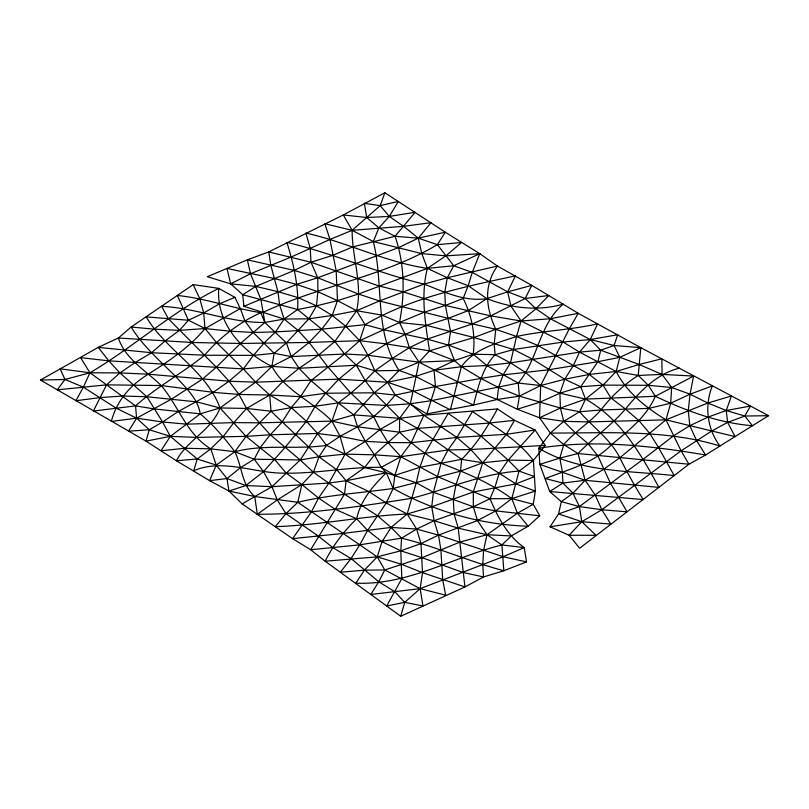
<?xml version="1.0" encoding="UTF-8"?>
<svg xmlns="http://www.w3.org/2000/svg" width="809" height="809" viewBox="0 0 809 809"><rect width="100%" height="100%" fill="white"/><g stroke="black" fill="none" stroke-linecap="round" stroke-linejoin="round"><path stroke-width="1.21" d="M545.175 445.415L470.798 449.511L448.004 449.986L400.859 456.691L374.425 454.83L345.119 454.112L318.979 456.802L300.23 459.977L254.238 459.199L234.792 451.715L210.775 448.853L184.978 448.247L160.951 450.785L170.325 436.354L200.258 413.854L220.008 407.958L255.604 382.182L271.905 366.406L274.12 353.311L253.207 332.448L244.874 320.89L240.334 308.532L234.883 297.328L218.764 288.388L193.189 284.616L131.119 327.038C142.839 346.009 159.808 360.774 175.523 376.316C185.433 387.551 197.831 398.291 200.258 413.854C213.364 424.927 224.578 437.972 234.792 451.715C242.204 466.51 241.598 485.036 254.754 496.514L257.302 514.281C309.25 514.281 360.824 506.383 411.963 498.233C447.61 489.121 481.942 473.599 519.034 471.081L533.374 460.523L545.175 445.415L535.133 430.004L514.514 420.316L497.454 408.929L423.865 415.219L399.616 418.314L353.735 414.875L325.663 393.225L310.98 380.624L299.047 368.277L291.22 356.587L286.416 342.915L264.846 322.467L260.923 299.512L250.507 273.755L247.362 259.841L294.284 270.408L317.755 277.76L358.448 294.011L379.431 300.968L448.267 318.372L495.755 329.293L516.536 336.483L538.167 345.625L589.215 374.425L603.018 385.104L610.926 397.967L625.438 409.041L639.029 420.72L649.839 433.553L658.577 447.589L674.221 475.611C628.441 470.413 579.831 472.78 538.814 448.257C594.069 439.247 650.8 445.729 705.62 454.992L696.539 440.46L689.804 425.706L688.277 410.557L690.026 394.185L693.626 376.064L655.32 396.279L635.237 397.138L585.514 399.09L559.939 393.204L540.675 385.519L518.245 383.062L431.278 400.667L410.355 403.782L386.196 405.43L338.273 402.862L315.126 406.26L291.24 407.625L271.005 411.215L246.057 436.354L234.792 451.715L216.256 465.094L209.592 480.647L226.975 478.564L245.845 485.531L271.976 486.674L328.939 483.044L346.141 480.718L364.667 467.491L374.425 454.83L399.504 432.198L399.616 418.314L410.355 403.782L419.052 362.179L429.498 350.843L473.932 337.525L495.755 329.293L521.057 320.991L550.363 318.726L578.253 313.316L640.789 347.668L768.55 415.674L705.62 454.992L688.944 464.235L579.649 548.239L569.111 535.245L550.049 526.811L558.564 513.927L561.335 501.651L572.984 493.217L585.089 480.263L603.565 469.382L619.836 457.752L665.949 419.841L707.845 403.013L731.457 395.975L726.249 410.507L727.615 422.359L735.088 436.638L665.949 419.841L588.922 421.914L563.752 421.327L539.542 417.778L517.275 409.233L497.181 399.494L477.098 391.708L419.052 362.179L367.943 355.262L344.594 353.998L291.22 356.587L274.12 353.311L253.439 355.373L204.535 355.222L151.566 352.724L98.223 347.364L40.45 380.058L146.014 441.138L176.382 460.746L209.592 480.647L228.937 491.043L242.134 503.896L292.585 538.652L310.666 549.746L325.178 561.224L400.728 616.256L464.953 586.929L483.509 576.948L503.835 570.739L526.528 561.891L524.242 547.612C507.374 535.649 497.879 517.264 490.001 498.738L437.79 476.693L400.859 456.691L387.966 442.543L380.058 429.427L373.677 416.655L362.968 404.46L350.873 393.123L328.049 367.165L309.099 342.45L298.066 330.416L284.09 319.059L243.873 306.328L242.73 294.709L230.686 283.838L207.337 276.718L247.362 259.841L268.74 251.923L343.279 214.951L384.882 192.744L445.284 232.213L479.767 253.682L497.404 266.05L531.796 285.365L578.253 313.316L569.162 329.02L540.675 385.519L539.542 417.778L550.373 433.068L563.762 444.586L578.051 453.525L688.944 464.235L681.087 450.815L665.949 419.841C646.067 407.625 627.015 392.648 616.155 371.503L579.547 352.127L563.155 342.035L521.057 320.991L490.77 315.884L445.354 305.448L403.367 291.887L379.097 286.042L310.99 262.247L268.74 251.923L270.772 265.16L277.922 291.665L279.651 305.033L284.09 319.059L275.525 331.902L263.946 343.137L253.439 355.373L243.317 368.914L229.058 381.221L213.232 392.335L178.213 411.528L162.579 421.985L149.271 429.741L128.57 431.197L136.61 418.192L171.559 399.1L202.594 379.027L216.316 367.175L240.455 343.471L264.846 322.467L284.09 319.059L308.917 318.817L332.186 315.459L356.607 310.707L379.431 300.968L424.088 284.09L447.306 277.75L497.404 266.05C483.145 285.981 486.088 308.209 495.755 329.293L494.198 343.886L495.068 354.696C482.073 368.469 478.109 387.299 473.578 405.036L426.859 413.895L395.207 395.085L374.274 392.8L325.663 393.225L300.463 396.713L269.731 395.004L238.948 394.458L213.232 392.335L161.173 385.539L106.566 384.841L57.247 389.847L65.003 379.472L89.951 372.767L119.924 372.919L148.239 374.193L229.058 381.221L255.604 382.182L338.84 379.128L387.602 382.263L413.035 390.939L450.38 409.809L461.423 366.689C474.296 348.78 496.665 343.127 516.536 336.483C543.345 330.638 570.901 330.011 597.649 323.792L590.236 339.527L579.547 352.127L573.328 365.547L564.743 379.239L559.939 393.204L560.384 408.039L563.752 421.327L575.28 432.815L588.082 443.656L597.861 455.922L610.38 483.185L627.046 511.814L601.805 509.751L579.386 506.586L561.335 501.651L549.716 491.538L539.825 464.386L538.814 448.257L550.373 433.068L563.752 421.327L579.608 411.741L600.885 409.991L648.858 408.383L670.701 403.226L690.026 394.185L712.375 385.933C704.255 405.734 707.096 428.78 719.879 445.961C664.897 429.124 607.063 433.159 550.373 433.068M539.542 417.778L560.384 408.039L585.514 399.09L603.018 385.104L616.155 371.503L619.805 357.345L614.041 345.504L617.712 334.744L590.236 339.527L563.155 342.035L513.553 349.518L495.068 354.696L473.235 354.221L448.499 345.15L427.243 339.123L383.779 329.748L365.051 324.682L321.77 329.182L275.525 331.902L253.207 332.448L229.746 331.154L205.021 328.545L188.416 320.243L177.343 295.467C205.698 298.359 232.679 308.209 260.791 312.699L264.846 322.467C229.473 323.003 196.648 307.824 161.618 306.368L168.373 318.726L216.316 367.175L229.058 381.221L238.948 394.458L246.583 408.434L270.246 434.787L300.23 459.977L313.427 472.274L344.482 494.157L377.752 515.97L391.071 527.438L401.577 538.157L400.799 550.818L401.83 578.597L386.662 606.022L404.733 602.331L422.965 605.971L420.164 588.649L422.52 572.681L420.963 543.587L416.635 529.046L407.16 514.008L416.281 482.74L419.881 467.289L424.836 453.455L448.166 413.409L481.021 436.142L508.194 460.109L519.034 471.081L534.607 476.612L515.849 483.893L473.285 491.983L431.733 506.768L407.16 514.008L391.071 527.438L382.02 541.747L377.237 556.855L364.424 570.153L355.829 583.147C407.867 585.494 452.949 557.199 501.914 544.942L511.298 535.942L528.196 526.224L539.694 515.788L533.232 504.25L535.366 491.103L533.374 460.523L508.194 460.109L482.7 462.758L461.605 459.35L417.586 428.376L399.616 418.314L374.274 392.8L365.203 380.634L356.395 365.243L344.594 353.998L334.805 341.489L321.77 329.182L297.621 309.534C298.915 286.74 293.657 264.017 286.892 242.376C333.5 253.379 377.419 273.068 424.088 284.09C444.343 291.918 464.508 301.979 486.887 298.642C511.237 308.239 537.904 311.465 563.307 304.083C538.733 324.631 538.379 359.368 518.245 383.062L519.378 396.147L517.275 409.233L539.704 402.265L559.939 393.204L580.731 386.732L603.018 385.104L648.343 385.296L671.652 387.501L690.026 394.185L707.845 403.013L726.249 410.507L744.806 416.048L768.55 415.674M518.245 383.062L486.866 365.567L473.235 354.221C475.641 335.037 471.92 315.621 463.152 298.44L468.168 285.719L472.254 272.37L479.767 253.682L445.83 255.866L421.792 253.601L373.303 241.537L352.137 230.322L324.874 223.749L329.961 239.444L336.16 270.671L337.484 300.645L332.186 315.459L321.77 329.182L309.099 342.45L291.22 356.587L271.905 366.406L243.317 368.914L108.8 360.854L80.546 357.639L89.951 372.767L135.548 405.875L154.175 408.929L200.258 413.854M679.236 368.176C656.625 373.798 639.777 391.637 625.438 409.041C611.331 425.645 593.048 437.841 578.051 453.525L585.089 480.263L595.232 495.057L601.805 509.751L610.785 524.08L581.802 521.684L558.564 513.927L579.386 506.586L642.892 459.502L673.533 435.818L689.804 425.706L708.017 417.11L726.249 410.507L750.459 406.067L744.806 416.048L752.481 425.736C718.382 422.996 686.022 410.77 655.32 396.279L648.343 385.296L638.25 375.447L640.789 347.668L614.041 345.504L590.236 339.527L550.363 318.726L535.942 308.735L525.172 298.491L507.637 291.857L472.254 272.37L453.738 265.757L427.364 268.376L358.448 294.011L337.484 300.645L316.521 305.842L297.621 309.534L284.09 319.059M497.454 408.929C487.483 427.021 476.41 444.768 461.605 459.35L460.584 471.131L455.952 484.743L453.293 499.133L454.112 514.109L458.228 528.196L464.953 586.929L422.52 572.681L401.385 564.247L377.237 556.855L297.813 502.288L254.754 496.514L228.937 491.043L226.975 478.564L216.256 465.094L210.775 448.853C186.657 434.423 178.607 405.956 161.173 385.539C146.055 370.684 125.284 359.166 118.367 338.01L131.119 327.038L154.559 329.172L179.456 330.365L205.021 328.545L240.334 308.532M511.298 535.942L486.978 534.729L458.228 528.196L434.13 520.733L407.16 514.008L386.257 502.996L369.005 491.619L346.141 480.718L336.766 469.766L318.979 456.802L271.005 411.215L246.583 408.434L220.008 407.958L196.638 401.861L146.914 396.774L122.644 396.006L100.407 397.563L75.894 400.728L83.357 387.157L89.951 372.767C134.304 346.717 172.418 311.141 218.764 288.388C215.932 323.246 242.467 351.986 271.905 366.406L299.047 368.277L356.395 365.243L374.82 370.785L399.07 370.471L415.563 376.387L453.889 396.117L473.578 405.036L497.181 399.494L498.496 387.521L503.127 374.86L510.469 362.857L516.536 336.483L521.057 320.991L535.942 308.735L548.876 295.487L525.172 298.491L490.77 315.884L472.345 323.934L427.243 339.123L409.344 347.637L392.476 358.347L374.82 370.785L365.203 380.634L350.873 393.123L338.273 402.862L331.943 421.135L317.624 433.493L300.23 459.977L271.976 486.674L242.134 503.896M234.883 297.328L219.391 303.84L203.696 313.002L188.416 320.243L146.176 316.875C166.239 350.823 206.214 370.087 220.008 407.958C211.645 430.408 187.182 439.894 176.382 460.746L197.234 458.986L210.775 448.853L223.072 436.718L233.882 422.601L246.583 408.434L269.731 395.004L282.766 381.575L299.047 368.277L318.433 355.232L334.805 341.489L356.607 310.707C362.796 283.686 351.945 257.252 352.137 230.322L343.279 214.951L366.699 217.49L389.321 216.428L415.118 212.282L395.045 236.299L352.764 246.897L332.964 255.3L310.99 262.247L294.284 270.408L255.816 286.386L242.73 294.709L297.621 309.534M274.12 353.311L286.416 342.915L308.917 318.817L316.521 305.842L317.876 291.715L317.755 277.76L310.99 262.247L310.241 248.252L305.883 233.103C347.192 242.215 385.296 262.197 427.364 268.376L445.83 255.866L461.555 242.498L437.366 244.652L418.283 238.17L395.045 236.299L378.905 227.885L366.699 217.49L364.363 203.342L380.2 205.638L389.321 216.428L403.63 226.328L418.283 238.17L421.792 253.601L427.364 268.376C420.468 295.507 425.423 323.681 429.498 350.843L454.496 360.581L461.423 366.689L480.849 378.4L498.496 387.521L519.378 396.147L560.384 408.039L579.608 411.741C592.906 427.213 610.441 439.115 619.836 457.752C626.884 472.102 634.762 486.037 643.246 499.578L549.716 491.538L562.902 483.054L585.089 480.263L658.88 487.392C640.556 453.414 620.392 418.607 585.514 399.09L580.731 386.732L564.743 379.239L532.656 359.257L513.553 349.518L473.932 337.525L426.353 325.36L399.515 322.498L382.06 315.146L356.607 310.707L337.484 300.645L317.876 291.715L296.569 284.394L274.099 278.458L226.945 268.416L230.686 283.838L255.816 286.386L277.922 291.665L297.995 297.601L316.521 305.842L332.186 315.459L345.949 326.391L359.671 340.69L367.943 355.262L374.82 370.785L387.602 382.263L395.207 395.085L386.196 405.43L373.677 416.655L357.538 426.788L340.033 436.324L326.472 445.365L318.979 456.802L313.427 472.274L301.878 484.52L277.265 499.942L257.302 514.281M539.694 515.788L495.725 510.883L473.326 506.778L433.422 492.287L416.281 482.74L386.318 472.81L346.141 480.718L344.482 494.157L310.666 549.746L359.732 544.851L401.577 538.157L416.635 529.046L434.13 520.733L473.326 506.778L490.001 498.738L511.794 498.617L533.232 504.25L517.447 513.209L486.978 534.729L483.57 550.504L482.771 564.47L483.509 576.948L462.829 572.438L422.065 557.674L400.799 550.818L382.02 541.747L367.64 530.401L356.658 518.751L335.057 509.215L318.524 498.051L301.878 484.52L286.255 473.144L274.524 459.391L246.057 436.354L220.008 407.958M407.16 514.008C362.988 515.94 319.515 525.304 275.282 526.639L285.931 513.675L297.813 502.288L301.878 484.52M614.041 345.504L600.713 350.216L597.922 361.674L580.731 386.732M519.034 471.081L511.794 498.617L517.447 513.209L528.196 526.224C480.971 524.758 434.362 511.531 393.154 488.464C361.35 492.944 329.142 494.784 297.813 502.288M40.45 380.058L65.003 379.472L83.357 387.157L116.405 408.302L136.61 418.192L149.271 429.741L146.014 441.138L170.325 436.354L196.243 437.406L246.057 436.354L270.246 434.787L317.624 433.493L340.033 436.324L365.314 441.36L387.966 442.543L411.205 442.695L456.923 437.447L506.444 434.302L535.133 430.004L508.194 460.109L499.163 473.346L494.835 487.544L490.001 498.738M665.949 419.841L670.701 403.226L671.652 387.501L662.045 374.415L639.08 364.465L600.713 350.216L590.236 339.527M400.728 616.256L404.733 602.331L420.164 588.649L503.117 556.713L524.242 547.612L501.914 544.942L486.978 534.729L477.492 520.561L473.326 506.778L473.285 491.983L482.7 462.758L506.444 434.302L514.514 420.316L489.364 423.046L417.586 428.376L399.504 432.198L357.538 426.788L331.943 421.135L259.264 422.824L233.882 422.601L186.646 424.179L162.579 421.985L136.61 418.192L111.278 421.438C116.992 400.354 129.845 385.59 148.239 374.193C168.737 361.158 189.448 347.466 205.021 328.545L203.696 313.002L199.793 298.652L193.189 284.616M149.271 429.741L170.325 436.354L197.234 458.986L193.725 470.717C223.972 457.945 255.199 474.023 286.255 473.144C318.058 473.578 349.427 466.672 381.231 467.359L400.859 456.691L411.205 442.695L423.865 415.219L410.355 403.782M400.859 456.691L394.873 475.348L393.154 488.464L386.257 502.996L367.64 530.401L359.732 544.851L351.055 558.574L340.356 572.236L364.424 570.153L384.791 569.961L422.065 557.674L460.078 542.02L486.978 534.729M426.859 413.895L435.454 386.55L434.059 370.33L454.496 360.581L473.235 354.221M226.975 478.564L240.627 467.551L254.238 459.199L260.326 447.417L270.246 434.787L281.987 422.258L291.24 407.625L300.463 396.713L310.98 380.624L344.594 353.998L359.671 340.69L365.051 324.682C411.043 297.763 463.941 286.851 515.434 275.889L507.637 291.857L510.934 306.065L521.057 320.991M230.686 283.838L250.507 273.755L291.311 256.979L329.961 239.444L352.137 230.322L380.2 205.638L384.882 192.744M579.608 411.741L585.514 399.09M525.172 298.491L531.796 285.365L507.637 291.857L486.887 298.642L468.381 310.565L448.267 318.372L426.353 325.36L405.167 334.43L386.217 343.896L367.943 355.262L338.84 379.128L325.663 393.225L315.126 406.26L306.429 421.297L285.152 447.337L263.471 471.667L245.845 485.531L228.937 491.043M479.767 253.682L453.738 265.757L447.306 277.75L444.808 292.1L445.354 305.448L450.552 331.437L448.499 345.15L454.496 360.581L419.052 362.179L399.07 370.471L387.602 382.263L374.274 392.8L353.735 414.875L357.538 426.788L365.314 441.36L374.425 454.83L381.231 467.359L386.318 472.81C373.091 485.683 360.713 500.265 356.658 518.751C344.037 531.2 333.015 545.266 325.178 561.224L377.237 556.855L384.791 569.961L378.784 581.782L370.805 594.463L420.164 588.649L445.648 595.202L442.725 579.78L440.875 549.776L438.508 535.113L434.13 520.733L431.733 506.768L433.422 492.287L441.036 463.244L448.004 449.986L456.923 437.447L472.486 411.518C493.925 426.373 517.356 439.297 533.374 460.523M399.616 418.314L380.058 429.427L365.314 441.36L345.119 454.112L328.939 483.044L318.524 498.051L311.334 512.026L292.585 538.652L342.996 533.424L391.071 527.438L416.635 529.046L438.508 535.113L503.117 556.713L526.528 561.891M655.32 396.279C646.553 416.948 628.259 430.782 611.513 444.728C593.644 463.375 568.464 469.382 545.337 478.544L562.902 483.054L572.984 493.217L579.386 506.586L581.802 521.684L595.96 535.305L569.111 535.245L581.802 521.684L601.805 509.751L681.087 450.815L711.526 431.146L727.615 422.359L744.806 416.048M262.743 312.507C319.312 285.83 383.264 276.9 437.366 244.652L445.284 232.213L418.283 238.17L398.867 247.503L317.755 277.76L296.569 284.394L243.873 306.328M418.283 238.17L431.055 222.667L403.63 226.328L352.137 230.322M188.416 320.243L179.456 330.365L165.238 340.822L151.566 352.724L135.113 362.584L119.924 372.919L106.566 384.841L93.359 411.053L135.548 405.875C156.946 386.793 182.288 373.182 204.535 355.222C220.018 337.242 239.161 322.498 260.791 312.699M423.865 415.219L456.923 437.447L470.798 449.511L482.7 462.758L515.849 483.893L535.366 491.103L511.794 498.617L495.725 510.883L477.492 520.561L438.508 535.113L420.963 543.587L400.799 550.818L377.237 556.855M693.626 376.064L662.045 374.415L638.25 375.447C623.779 384.558 611.311 396.481 600.885 409.991C589.69 422.854 574.774 431.551 563.762 444.586L559.828 458.096L562.366 471.809L562.902 483.054M662.045 374.415L661.883 358.781L639.08 364.465L616.155 371.503L589.215 374.425L564.743 379.239L540.675 385.519L519.378 396.147L497.181 399.494M640.789 347.668L619.805 357.345L597.922 361.674L548.765 369.774L503.127 374.86L480.849 378.4L435.454 386.55L395.207 395.085M170.325 436.354L162.579 421.985L146.914 396.774L119.924 372.919L108.8 360.854L98.223 347.364L118.367 338.01L192.218 342.5L240.455 343.471L309.099 342.45L359.671 340.69L399.515 322.498L424.027 312.274L445.354 305.448L463.152 298.44M482.7 462.758L460.584 471.131L393.154 488.464L386.318 472.81L364.667 467.491L345.119 454.112L326.472 445.365L317.624 433.493L306.429 421.297L291.24 407.625L269.731 395.004L255.604 382.182L243.317 368.914L216.478 342.541L205.021 328.545M271.905 366.406C285.334 391.273 313.012 401.567 331.943 421.135L353.735 414.875M578.051 453.525L559.828 458.096L539.825 464.386L585.089 480.263M380.2 205.638L398.321 201.431L389.321 216.428L378.905 227.885L373.303 241.537C384.042 284.01 373.728 332.084 399.07 370.471M387.602 382.263L415.563 376.387L434.059 370.33L461.423 366.689L486.866 365.567L510.469 362.857L579.547 352.127L600.713 350.216M461.605 459.35L419.881 467.289L394.873 475.348L381.231 467.359M234.792 451.715C264.856 443.838 296.013 449.834 326.472 445.365M550.049 526.811L581.802 521.684M359.671 340.69L386.217 343.896L429.498 350.843M89.951 372.767L60.119 368.823L65.003 379.472M616.155 371.503L638.25 375.447M401.577 538.157C436.415 546.682 469.18 561.577 503.835 570.739L501.914 544.942M197.234 458.986L216.256 465.094M427.364 268.376L447.306 277.75L468.168 285.719L486.887 298.642M384.791 569.961L420.164 588.649M495.068 354.696L510.469 362.857L525.476 372.413L540.675 385.519M511.794 498.617C490.365 482.831 465.691 472.769 441.036 463.244C425.686 455.052 412.145 444.08 399.504 432.198M404.733 602.331L394.721 591.662L378.784 581.782L351.055 558.574L332.762 547.572L318.443 536.165L285.931 513.675L277.265 499.942L271.976 486.674L263.471 471.667L254.238 459.199M453.738 265.757L437.366 244.652M419.052 362.179L409.344 347.637L405.167 334.43L399.515 322.498C405.006 294.061 404.672 263.795 395.045 236.299M356.607 310.707L365.051 324.682M331.943 421.135L340.033 436.324L345.119 454.112M135.548 405.875L136.61 418.192M269.731 395.004L271.005 411.215"/></g></svg>
